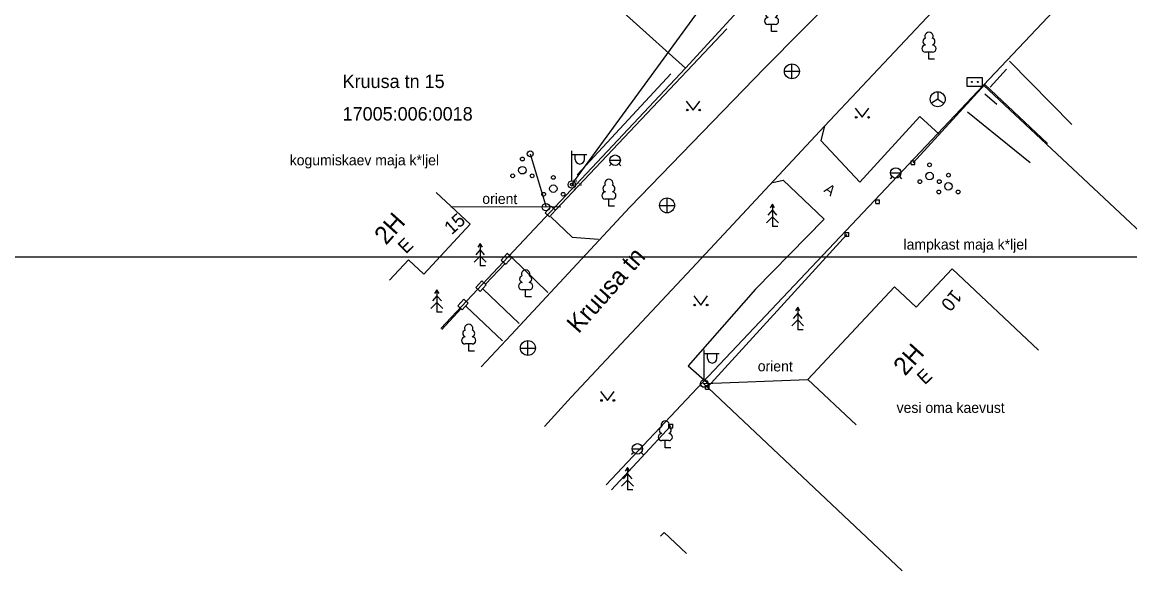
# Model space of a CAD drawing. Extents: x 640633 to 640838, y 6455553 to 6455754.
# Drawn here: x 640670.5 to 640744.6, y 6455553.3 to 6455590 of the extents above; entities that cross this region are included whole.
import ezdxf

# ---------------------------------------------------------------- set-up
doc = ezdxf.new("R2010")
doc.units = 0
for name, color, linetype in [('AED', 7, 'Continuous'), ('HALJASTUS', 7, 'Continuous'), ('HOONE', 7, 'Continuous'), ('KKAEV', 7, 'Continuous'), ('KORGUS', 7, 'Continuous'), ('KORGUS-EH2000', 7, 'Continuous'), ('Level 55', 7, 'Continuous'), ('Level 56', 7, 'Continuous'), ('MOOTKORG', 7, 'Continuous'), ('MOOTMPUNKT', 7, 'Continuous'), ('MOOTNR', 7, 'Continuous'), ('MPKAABEL', 7, 'Continuous'), ('MPOHULIIN', 7, 'Continuous'), ('PIIR', 7, 'Continuous'), ('POST', 7, 'Continuous'), ('PUU', 7, 'Continuous'), ('SIKAEV', 7, 'Continuous'), ('TEE', 7, 'Continuous'), ('VKAEV', 7, 'Continuous'), ('VORMISTUS', 7, 'Continuous')]:
    doc.layers.add(name, color=color, linetype=linetype)

# ---------------------------------------------------------------- blocks, each defined once
blk = doc.blocks.new('RING02')
at = {"layer": 'KORGUS'}
blk.add_circle((0, 0), 0.2, dxfattribs=at)
blk = doc.blocks.new('PUPOST')
at = {"layer": 'POST'}
blk.add_circle((0, 0), 0.5, dxfattribs=at)
blk = doc.blocks.new('POINT_DISPLAY')
at = {"layer": 'Default'}
blk.add_line((0, 0), (0, 0), dxfattribs=at)
blk = doc.blocks.new('VAPOST')
at = {"layer": 'POST'}
for p, q in [((0, 0.5), (0, 4.5)), ((0, 4), (2, 4)), ((0.45, 3.36), (0.45, 4)), ((1.68, 3.36), (1.68, 4))]:
    blk.add_line(p, q, dxfattribs=at)
blk.add_arc((1.07, 3.36), 0.613, 180, 0, dxfattribs=at)
blk.add_blockref('POINT_DISPLAY', (0, 0), dxfattribs=at)
blk = doc.blocks.new('SIKAPP')
at = {"layer": 'POST'}
blk.add_lwpolyline([(-1, 0.6), (1, 0.6), (1, -0.6), (-1, -0.6)], close=True, dxfattribs=at)
for centre, radius in [((-0.4, 0), 0.0608), ((-0.4, 0), 0.0581), ((-0.4, 0), 0.0553), ((-0.4, 0), 0.0526), ((-0.4, 0), 0.0499), ((-0.4, 0), 0.0472), ((-0.4, 0), 0.0444), ((-0.4, 0), 0.0417), ((-0.4, 0), 0.039), ((-0.4, 0), 0.0363), ((-0.4, 0), 0.0335), ((-0.4, 0), 0.0308), ((-0.4, 0), 0.0281), ((-0.4, 0), 0.0254), ((-0.4, 0), 0.0226), ((-0.4, 0), 0.0199), ((-0.4, 0), 0.0172), ((-0.4, 0), 0.0145), ((-0.4, 0), 0.0117), ((-0.4, 0), 0.00902), ((-0.4, 0), 0.0063), ((-0.4, 0), 0.00358), ((-0.4, 0), 0.000852), ((0.4, 0), 0.0608), ((0.4, 0), 0.0581), ((0.4, 0), 0.0553), ((0.4, 0), 0.0526), ((0.4, 0), 0.0499), ((0.4, 0), 0.0472), ((0.4, 0), 0.0444), ((0.4, 0), 0.0417), ((0.4, 0), 0.039), ((0.4, 0), 0.0363), ((0.4, 0), 0.0335), ((0.4, 0), 0.0308), ((0.4, 0), 0.0281), ((0.4, 0), 0.0254), ((0.4, 0), 0.0226), ((0.4, 0), 0.0199), ((0.4, 0), 0.0172), ((0.4, 0), 0.0145), ((0.4, 0), 0.0117), ((0.4, 0), 0.00902), ((0.4, 0), 0.0063), ((0.4, 0), 0.00358), ((0.4, 0), 0.000852)]:
    blk.add_circle(centre, radius, dxfattribs=at)
blk = doc.blocks.new('VAPOST_1_1')
at = {"layer": 'POST'}
for p, q in [((0, 0.5), (0, 4.5)), ((0, 4), (2, 4)), ((0.45, 3.36), (0.45, 4)), ((1.68, 3.36), (1.68, 4))]:
    blk.add_line(p, q, dxfattribs=at)
blk.add_arc((1.07, 3.36), 0.613, 180, 0, dxfattribs=at)
blk.add_blockref('POINT_DISPLAY', (0, 0), dxfattribs=at)
blk = doc.blocks.new('PUPOST_1')
at = {"layer": 'POST'}
blk.add_circle((0, 0), 0.5, dxfattribs=at)
blk = doc.blocks.new('TUPOST_1')
at = {"layer": 'POST'}
blk.add_circle((0, 0), 0.4, dxfattribs=at)
blk = doc.blocks.new('SIKAEV')
at = {"layer": 'SIKAEV'}
for p, q in [((0, 0), (-0.83, -0.55)), ((0, 1), (0, 0)), ((0, 0), (0.83, -0.55))]:
    blk.add_line(p, q, dxfattribs=at)
blk.add_circle((0, 0), 1, dxfattribs=at)
blk = doc.blocks.new('PQQSAS_1')
at = {"layer": 'PUU'}
for centre, radius in [((0, 1.5), 0.25), ((0, 0), 0.5), ((-1.3, -0.75), 0.25), ((1.3, -0.75), 0.25)]:
    blk.add_circle(centre, radius, dxfattribs=at)
blk = doc.blocks.new('LEHTP1')
at = {"layer": 'PUU'}
for p, q in [((0.48, 0.95), (-0.48, 0.95)), ((0, 0), (0, 0.95)), ((0.76, 0), (0, 0))]:
    blk.add_line(p, q, dxfattribs=at)
for centre, radius, start, end in [((0, 3.04), 0.554, 332.5799, 207.4201), ((-0.47, 1.42), 0.475, 90.0016, 269.3953), ((-0.34, 2.35), 0.465, 109.0217, 253.1415), ((0.34, 2.35), 0.465, 286.8508, 70.9859), ((0.47, 1.42), 0.475, 270.6047, 89.9984)]:
    blk.add_arc(centre, radius, start, end, dxfattribs=at)
blk = doc.blocks.new('KUUSK1')
at = {"layer": 'PUU'}
for p, q in [((0, 3), (-0.3, 2.5)), ((0.3, 2.5), (0, 3)), ((0, 3), (0, 0)), ((0, 2.2), (-0.6, 1.5)), ((0.6, 1.5), (0, 2.2)), ((0, 1.3), (-0.8, 0.5)), ((0.8, 0.5), (0, 1.3)), ((0.72, 0), (0, 0))]:
    blk.add_line(p, q, dxfattribs=at)
blk = doc.blocks.new('VARPOS')
at = {"layer": 'AED'}
for p, q in [((-0.25, 0.25), (-0.25, -0.25)), ((-0.25, 0.25), (0.25, 0.25)), ((0.25, 0.25), (0.25, -0.25)), ((-0.25, -0.25), (0.25, -0.25))]:
    blk.add_line(p, q, dxfattribs=at)
blk = doc.blocks.new('MURU')
at = {"layer": 'HALJASTUS'}
for p, q in [((-93, 121), (0, 0)), ((0, 0), (89, 121))]:
    blk.add_line(p, q, dxfattribs=at)
for centre in [(-80, 0), (86, 0)]:
    blk.add_circle(centre, 11, dxfattribs=at)
blk = doc.blocks.new('KAKAEV_2')
at = {"layer": 'KKAEV'}
for p, q in [((-1, 0), (1, 0)), ((0, -1), (0, 1))]:
    blk.add_line(p, q, dxfattribs=at)
blk.add_circle((0, 0), 1, dxfattribs=at)
blk = doc.blocks.new('VESIIB')
at = {"layer": 'VKAEV'}
for p, q in [((-0.7, 0), (0.7, 0)), ((-0.49, -0.49), (-0.77, -0.77)), ((0.49, -0.49), (0.77, -0.77))]:
    blk.add_line(p, q, dxfattribs=at)
blk.add_circle((0, 0), 0.7, dxfattribs=at)

msp = doc.modelspace()

# ---------------------------------------------------------------- linework, layer by layer
at = {"layer": 'AED'}
for p, q in [((640717.628, 6455589.585), (640706.163, 6455577.462)), ((640736.53, 6455587.416), (640740.696, 6455583.185)), ((640725.653, 6455575.835), (640716.319, 6455565.612)), ((640701.479, 6455572.509), (640702.778, 6455573.889)), ((640713.87, 6455563.028), (640709.897, 6455558.767))]:
    msp.add_line(p, q, dxfattribs=at)
for points in [[(640739.06, 6455581.912), (640734.884, 6455585.859), (640730.079, 6455580.631)], [(640698.553, 6455569.473), (640699.837, 6455570.887)]]:
    msp.add_lwpolyline(points, dxfattribs=at)
for points in [[(640705.458, 6455577.28), (640705.759, 6455577.014), (640706.163, 6455577.462), (640705.856, 6455577.721)], [(640702.526, 6455574.117), (640702.827, 6455573.851), (640703.225, 6455574.292), (640702.924, 6455574.558)], [(640701.124, 6455572.029), (640701.522, 6455572.471), (640701.222, 6455572.736), (640700.823, 6455572.295)], [(640699.918, 6455570.804), (640700.316, 6455571.246), (640700.015, 6455571.512), (640699.617, 6455571.07)]]:
    msp.add_lwpolyline(points, close=True, dxfattribs=at)
at = {"layer": 'HALJASTUS'}
for p, q in [((640707.613, 6455579.815), (640713.861, 6455586.567)), ((640736.317, 6455586.88), (640735.239, 6455585.68)), ((640734.876, 6455585.247), (640735.684, 6455584.548)), ((640733.715, 6455584.028), (640737.904, 6455580.652))]:
    msp.add_line(p, q, dxfattribs=at)
at = {"layer": 'HOONE'}
for points in [[(640698.178, 6455578.64), (640700.455, 6455576.517), (640697.341, 6455573.178), (640696.322, 6455574.128), (640695.058, 6455572.773)], [(640738.471, 6455568.108), (640732.694, 6455573.533), (640730.287, 6455570.97), (640728.841, 6455572.329), (640723.035, 6455566.146), (640726.265, 6455563.112)], [(640714.931, 6455554.492), (640713.419, 6455555.904), (640713.189, 6455555.661)]]:
    msp.add_lwpolyline(points, dxfattribs=at)
at = {"layer": 'Level 55'}
msp.add_line((640707.25, 6455579.173), (640707.25, 6455579.173), dxfattribs=at)
at = {"layer": 'MPKAABEL'}
for p, q in [((640706.52, 6455577.65), (640699.154, 6455577.676)), ((640716.106, 6455565.864), (640723.035, 6455566.146))]:
    msp.add_line(p, q, dxfattribs=at)
at = {"layer": 'MPOHULIIN'}
msp.add_line((640707.25, 6455579.173), (640723.713, 6455601.72), dxfattribs=at)
at = {"layer": 'PIIR'}
msp.add_lwpolyline([(640714.85, 6455586.95), (640711.14, 6455590.3), (640692.65, 6455607.03), (640669.92, 6455627.82), (640648.75, 6455647.18), (640674.47, 6455673.86), (640691.4, 6455654.09), (640725.8, 6455687.6), (640742.81, 6455704.98), (640767.02, 6455728.68), (640776.8, 6455720.58), (640760.73, 6455704.91), (640742.34, 6455686.98), (640711.73, 6455657.14), (640698.71, 6455644.44), (640730.13, 6455610.27), (640733.18, 6455606.96)], close=True, dxfattribs=at)
for points in [[(640698.482, 6455569.541), (640714.85, 6455586.95), (640733.18, 6455606.96), (640748.22, 6455622.53), (640775.682, 6455650.968)], [(640791.278, 6455645.685), (640777.67, 6455631.24), (640757.09, 6455609.41), (640734.79, 6455585.83), (640716, 6455565.94), (640709.547, 6455559.098)], [(640748.115, 6455573.338), (640734.79, 6455585.83), (640757.09, 6455609.41), (640770.291, 6455596.979)], [(640675.35, 6455591.372), (640681.94, 6455600.53), (640684.91, 6455597.74), (640692.65, 6455607.03), (640711.14, 6455590.3), (640714.85, 6455586.95), (640698.482, 6455569.541)], [(640729.357, 6455553.34), (640716, 6455565.94), (640734.79, 6455585.83), (640748.115, 6455573.338)], [(640709.547, 6455559.098), (640716, 6455565.94), (640729.357, 6455553.34)]]:
    msp.add_lwpolyline(points, dxfattribs=at)
at = {"layer": 'POST'}
msp.add_line((640704.466, 6455581.227), (640705.524, 6455577.655), dxfattribs=at)
at = {"layer": 'TEE'}
for p, q in [((640705.651, 6455571.957), (640703.225, 6455574.292)), ((640701.309, 6455572.181), (640703.717, 6455569.88)), ((640702.611, 6455568.732), (640700.182, 6455571.015))]:
    msp.add_line(p, q, dxfattribs=at)
for points in [[(640727.726, 6455594.614), (640720.149, 6455586.958), (640711.126, 6455577.656), (640703.182, 6455569.121), (640701.188, 6455566.987)], [(640705.411, 6455563.002), (640707.211, 6455564.963), (640715.266, 6455573.569), (640724.159, 6455583.069), (640731.714, 6455591.103)], [(640724.159, 6455583.069), (640723.911, 6455582.128), (640726.518, 6455579.329), (640730.534, 6455583.724), (640731.832, 6455582.538)], [(640720.686, 6455579.307), (640721.387, 6455579.471), (640724.121, 6455576.866), (640719.544, 6455572.17), (640715.032, 6455567.055), (640716.478, 6455565.78)], [(640705.84, 6455577.022), (640707.261, 6455575.661), (640709.031, 6455575.523)]]:
    msp.add_lwpolyline(points, dxfattribs=at)
at = {"layer": 'VORMISTUS'}
msp.add_lwpolyline([(640837.503, 6455714.948), (640837.503, 6455574.314), (640643.457, 6455574.314), (640643.457, 6455714.948)], close=True, dxfattribs=at)

# ---------------------------------------------------------------- block references
at = {"layer": 'AED', "xscale": 0.5, "yscale": 0.5, "rotation": 90}
for p in [(640730.079, 6455580.631), (640727.702, 6455578.023), (640725.653, 6455575.835), (640716.319, 6455565.612), (640713.87, 6455563.028)]:
    msp.add_blockref('VARPOS', p, dxfattribs=at)
at = {"layer": 'HALJASTUS', "xscale": 0.005, "yscale": 0.005}
for p in [(640715.371, 6455584.154), (640726.673, 6455583.671), (640715.87, 6455571.117), (640709.633, 6455564.733)]:
    msp.add_blockref('MURU', p, dxfattribs=at)
at = {"layer": 'KKAEV', "xscale": 0.5, "yscale": 0.5}
for p in [(640721.969, 6455586.744), (640713.62, 6455577.781), (640704.308, 6455568.242)]:
    msp.add_blockref('KAKAEV_2', p, dxfattribs=at)
at = {"layer": 'MOOTMPUNKT', "xscale": 0.5, "yscale": 0.5}
msp.add_blockref('RING02', (640707.25, 6455579.173), dxfattribs=at)
at = {"layer": 'POST', "xscale": 0.5, "yscale": 0.5}
for name, p in [('SIKAPP', (640734.207, 6455586.036)), ('TUPOST_1', (640704.466, 6455581.227)), ('VAPOST', (640707.25, 6455579.173)), ('PUPOST', (640707.25, 6455579.173)), ('PUPOST_1', (640705.518, 6455577.658)), ('VAPOST_1_1', (640716.106, 6455565.864)), ('PUPOST_1', (640716.106, 6455565.864))]:
    msp.add_blockref(name, p, dxfattribs=at)
at = {"layer": 'PUU', "xscale": 0.5, "yscale": 0.5}
for name, p in [('LEHTP1', (640720.611, 6455589.399)), ('LEHTP1', (640731.142, 6455587.557)), ('PQQSAS_1', (640703.941, 6455580.13)), ('PQQSAS_1', (640731.183, 6455579.742)), ('PQQSAS_1', (640706.012, 6455578.898)), ('PQQSAS_1', (640732.444, 6455579.052)), ('LEHTP1', (640709.729, 6455577.728)), ('KUUSK1', (640720.665, 6455576.371)), ('KUUSK1', (640701.116, 6455573.727)), ('LEHTP1', (640704.16, 6455571.666)), ('KUUSK1', (640698.221, 6455570.64)), ('KUUSK1', (640722.358, 6455569.468)), ('LEHTP1', (640700.35, 6455568.039)), ('LEHTP1', (640713.5, 6455561.575)), ('KUUSK1', (640710.975, 6455558.752))]:
    msp.add_blockref(name, p, dxfattribs=at)
at = {"layer": 'SIKAEV', "xscale": 0.5, "yscale": 0.5}
msp.add_blockref('SIKAEV', (640731.726, 6455584.879), dxfattribs=at)
at = {"layer": 'VKAEV', "xscale": 0.5, "yscale": 0.5}
for p in [(640710.147, 6455580.799), (640728.92, 6455579.949), (640711.635, 6455561.498)]:
    msp.add_blockref('VESIIB', p, dxfattribs=at)

# ---------------------------------------------------------------- texts
at = {"layer": 'HOONE'}
for s, height, rotation, p in [('2H', 1.2, 48.17362, (640694.819, 6455575.08)), ('15', 0.9, 41.84626, (640699.207, 6455575.774)), ('E', 0.9, 44.2631, (640696.143, 6455574.496)), ('10', 0.9, 230.34145, (640732.736, 6455572.216)), ('2H', 1.2, 48.17362, (640729.541, 6455566.323)), ('E', 0.9, 44.2631, (640730.865, 6455565.739))]:
    msp.add_text(s, height=height, rotation=rotation, dxfattribs=at).set_placement(p)
at = {"layer": 'KKAEV'}
for s, p in [('kogumiskaev maja k*ljel', (640688.377, 6455580.46)), ('lampkast maja k*ljel', (640729.44, 6455574.822))]:
    msp.add_text(s, height=0.7, dxfattribs=at).set_placement(p)
at = {"layer": 'KORGUS-EH2000'}
msp.add_text('55.26', height=0.2, dxfattribs=at).set_placement((640707.25, 6455579.073))
at = {"layer": 'Level 56'}
msp.add_text('84', height=0.2, dxfattribs=at).set_placement((640707.324, 6455579.298))
at = {"layer": 'MOOTKORG'}
msp.add_text('55.26', height=0.2, dxfattribs=at).set_placement((640707.25, 6455579.073))
at = {"layer": 'MOOTNR'}
msp.add_text('1', height=0.2, dxfattribs=at).set_placement((640707.324, 6455578.848))
at = {"layer": 'MPKAABEL'}
for p in [(640701.257, 6455577.883), (640719.685, 6455566.686)]:
    msp.add_text('orient', height=0.7, rotation=359.57104, dxfattribs=at).set_placement(p)
at = {"layer": 'PIIR'}
for s, p in [('Kruusa tn 15', (640691.915, 6455585.627)), ('17005:006:0018', (640691.915, 6455583.452))]:
    msp.add_text(s, height=0.9, dxfattribs=at).set_placement(p)
at = {"layer": 'TEE'}
for s, height, rotation, p in [('A', 0.7, 323.87368, (640724.061, 6455578.726)), ('Kruusa tn', 1.2, 48.57257, (640707.697, 6455569.156))]:
    msp.add_text(s, height=height, rotation=rotation, dxfattribs=at).set_placement(p)
at = {"layer": 'VKAEV'}
msp.add_text('vesi oma kaevust', height=0.7, dxfattribs=at).set_placement((640728.977, 6455563.904))

doc.saveas('drawing.dxf')
